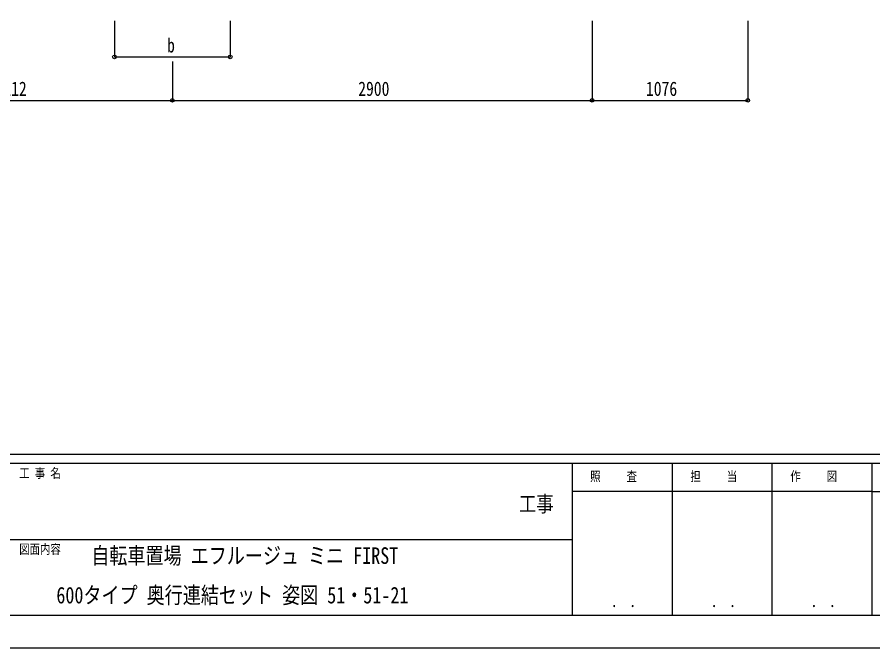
# Model space of a CAD drawing. Units: millimetres, scale not verified. Extents: x -12615 to 12615, y -8910 to 8910.
# Drawn here: x 50 to 5962, y -8910 to -4552 of the extents above; entities that cross this region are included whole.
import ezdxf
from ezdxf.enums import TextEntityAlignment as Align

# ---------------------------------------------------------------- set-up
doc = ezdxf.new("R2010")
doc.units = ezdxf.units.MM
doc.header["$LTSCALE"] = 30
for name, color, linetype in [('0-2_USER1', 3, 'Continuous'), ('0-6_YKK_D', 6, 'Continuous'), ('0-7_YKK_ZWAK', 7, 'Continuous')]:
    doc.layers.add(name, color=color, linetype=linetype)
doc.styles.add('ＭＳ ゴシック', font='')
doc.styles.get('ＭＳ ゴシック').set_extended_font_data('MS Gothic')

msp = doc.modelspace()

# ---------------------------------------------------------------- linework, layer by layer
at = {"layer": '0-6_YKK_D'}
for p, q in [((722.03, -4576.88), (722.03, -4827.88)), ((1522.03, -4576.88), (1522.03, -4827.88)), ((4022.23, -4576.88), (4022.23, -5127.88)), ((4022.23, -4576.88), (4022.23, -5127.88)), ((5098.23, -4576.88), (5098.23, -5127.88)), ((722.03, -4826.88), (1522.03, -4826.88)), ((1122.23, -4857.88), (1122.23, -5127.88)), ((1122.23, -4857.88), (1122.23, -5127.88)), ((-989.77, -5126.88), (1122.23, -5126.88)), ((1122.23, -5126.88), (4022.23, -5126.88)), ((4022.23, -5126.88), (5098.23, -5126.88))]:
    msp.add_line(p, q, dxfattribs=at)
for centre in [(722.03, -4826.88), (1522.03, -4826.88), (1122.23, -5126.88), (1122.23, -5126.88), (4022.23, -5126.88), (4022.23, -5126.88), (5098.23, -5126.88)]:
    msp.add_circle(centre, 12.75, dxfattribs=at)
at = {"layer": '0-7_YKK_ZWAK'}
for p, q in [((11685.06, -7575), (-11714.94, -7575)), ((3885.06, -7635), (-14.94, -7635)), ((4575.06, -7635), (4575.06, -8685)), ((5265.06, -7635), (5265.06, -8685)), ((5955.06, -7635), (5955.06, -8685)), ((6555.06, -7635), (5955.06, -7635)), ((5955.06, -7830), (3885.06, -7830)), ((5955.06, -7830), (6555.06, -7830)), ((-14.94, -8160), (3885.06, -8160)), ((-14.94, -8685), (3885.06, -8685)), ((3885.06, -8685), (5955.06, -8685)), ((5955.06, -8685), (6555.06, -8685))]:
    msp.add_line(p, q, dxfattribs=at)
msp.add_lwpolyline([(-12615, -8910), (12615, -8910), (12615, 8910), (-12615, 8910)], close=True, dxfattribs=at)
msp.add_lwpolyline([(5955.06, -7635), (3885.06, -7635), (3885.06, -8685)], dxfattribs=at)

# ---------------------------------------------------------------- texts
at = {"layer": '0-2_USER1', "style": 'ＭＳ ゴシック', "width": 0.8}
for s, p in [('自転車置場 エフルージュ ミニ FIRST', (562.26, -8364)), ('600タイプ 奥行連結セット 姿図 51・51-21', (320.98, -8637))]:
    msp.add_text(s, height=114.4, dxfattribs=at).set_placement(p, align=Align.BOTTOM_LEFT)
at = {"layer": '0-6_YKK_D', "style": 'ＭＳ ゴシック', "width": 0.8}
for s, p in [('b', (1086.03, -4825.88)), ('2112', (-99.37, -5125.88)), ('2900', (2406.63, -5125.88)), ('1076', (4394.63, -5125.88))]:
    msp.add_text(s, height=98.97, dxfattribs=at).set_placement(p, align=Align.BOTTOM_LEFT)
at = {"layer": '0-7_YKK_ZWAK', "style": 'ＭＳ ゴシック', "width": 0.8}
for s, height, p in [('工 事 名', 65.98, (63.81, -7755)), ('照     査', 65.98, (4009.26, -7777.5)), ('担     当', 65.98, (4701.66, -7777.5)), ('作     図', 65.98, (5391.66, -7777.5)), ('工事', 110, (3517, -8002.4)), ('図面内容', 65.98, (63.81, -8280)), ('． ．', 77.75, (4155, -8653.06)), ('． ．', 77.75, (4845, -8653.06)), ('． ．', 77.75, (5535, -8653.06))]:
    msp.add_text(s, height=height, dxfattribs=at).set_placement(p, align=Align.BOTTOM_LEFT)

doc.saveas('drawing.dxf')
